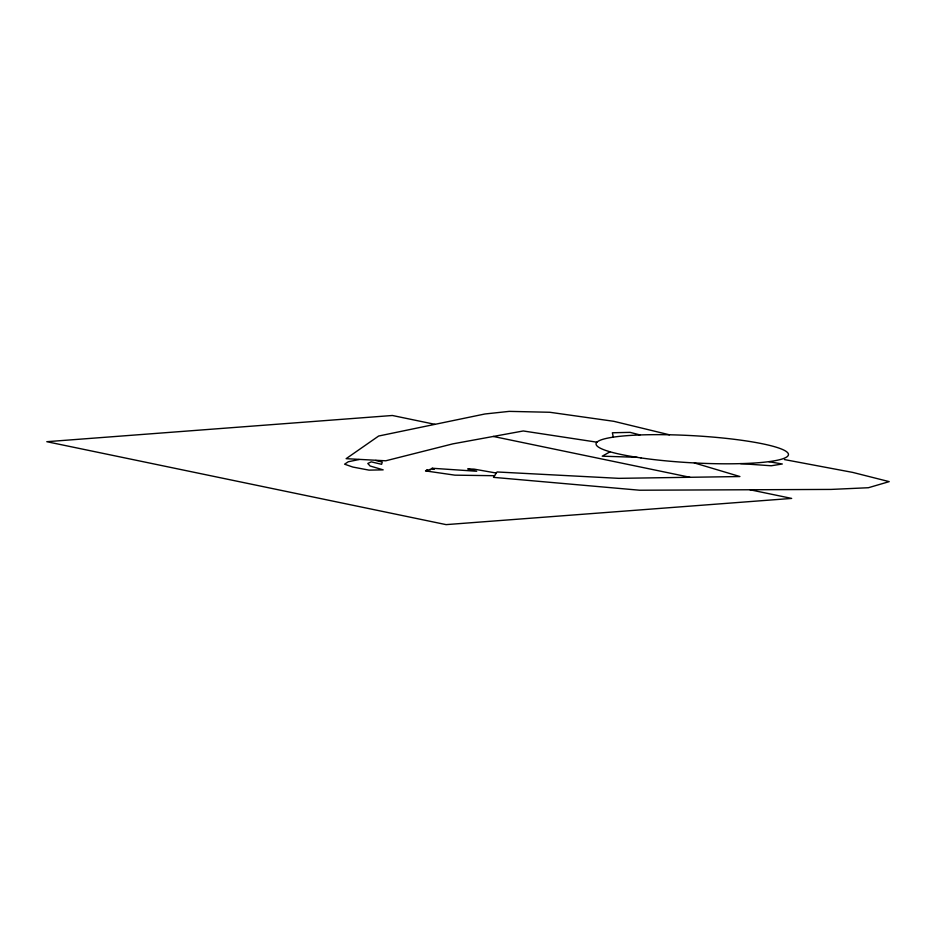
<?xml version="1.0" encoding="UTF-8"?>
<svg xmlns="http://www.w3.org/2000/svg" width="936" height="936" viewBox="0 0 936 936"><rect width="100%" height="100%" fill="white"/><g stroke="black" fill="none" stroke-linecap="round" stroke-linejoin="round"><path stroke-width="1.4" d="M610.073 451.807L602.234 456.183L637.135 457.306M359.131 459.517L348.286 461.752L344.588 464.186L352.813 467.052L369.03 470.129L383.175 469.86L370.083 465.988L367.79 463.472L371.253 461.857L381.619 464.303L382.239 462.103L375.675 460.442M494.571 475.71L454.919 475.16L425.506 470.902L427.81 470.597L426.512 469.977L430.478 469.872L430.186 469.17L434.409 469.041L431.929 468.234L476.693 471.253L467.743 468.889L474.084 469.135L496.314 473.054M740.598 463.612L771.252 465.765L782.32 463.987L768.877 461.705M596.934 442.19L523.259 430.969L452.825 443.863L385.737 460.793L346.133 458.675L378.659 436.024L484.93 413.981L509.254 411.372L549.795 412.273L613.794 421.305L669.474 434.807M784.45 459.576L852.673 472.399L889.2 481.63L868.386 487.726L831.063 489.423L639.592 490.218L493.494 477.348L497.028 471.966L618.825 478.343L739.908 476.541L694.383 462.946M435.006 424.347L392.383 415.49L46.8 441.698L446.098 524.628L791.669 498.42L749.97 489.762M493.307 436.457L689.902 477.278M639.943 434.924L630.092 432.362L612.366 432.771L613.326 437.182M640.926 457.915A96.349 13.572 3.2 0 0 788.381 455.036A96.349 13.572 3.2 0 0 647.466 434.749A96.349 13.572 3.2 0 0 640.926 457.915"/></g></svg>
